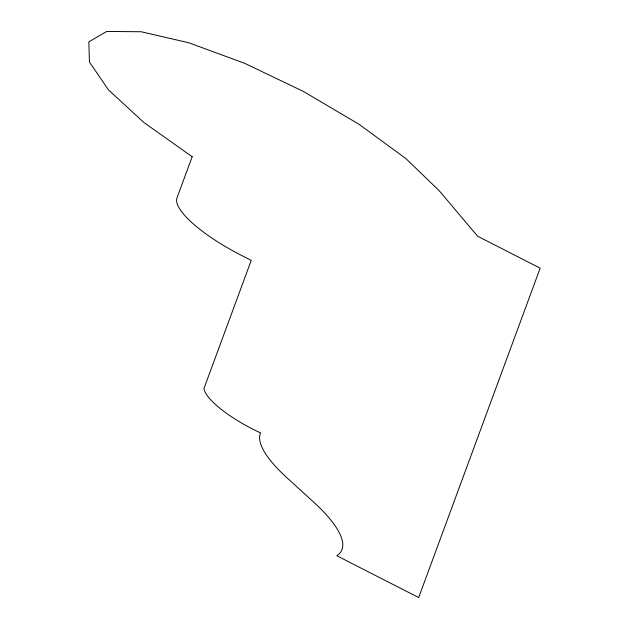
<?xml version="1.0" encoding="UTF-8"?>
<svg xmlns="http://www.w3.org/2000/svg" width="629" height="629" viewBox="0 0 629 629"><rect width="100%" height="100%" fill="white"/><g stroke="black" fill="none" stroke-linecap="round" stroke-linejoin="round"><path stroke-width="0.94" d="M192.183 156.723L176.969 197.978A80.465 21.771 27.6 0 0 240.993 255.146L251.223 260.375L203.953 388.525A60.588 16.393 27.6 0 0 260.548 432.894A146.431 39.627 27.6 0 0 287.013 477.836L313.423 501.903A156.928 42.465 27.6 0 1 336.822 555.737L418.678 597.55L540.169 268.174L477.639 236.229L439.184 190.689L405.839 158.516L359.017 124.29L303.445 91.464L244.705 63.332L188.708 42.741L141.093 31.741L106.647 31.45L88.831 41.899L89.444 62.035L108.424 89.829L143.86 122.482L192.183 156.723"/></g></svg>
